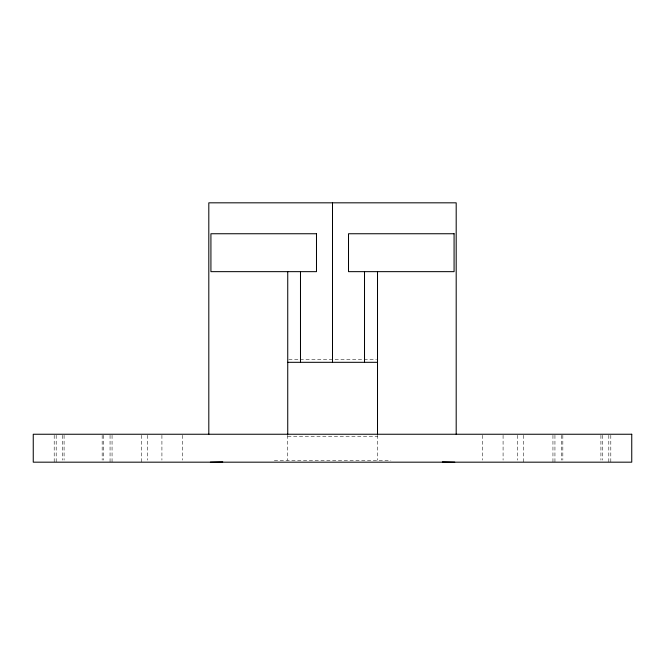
<?xml version="1.0" encoding="UTF-8"?>
<svg xmlns="http://www.w3.org/2000/svg" width="665" height="665" viewBox="0 0 665 665"><rect width="100%" height="100%" fill="white"/><g stroke="black" fill="none" stroke-linecap="round" stroke-linejoin="round"><path stroke-width="0.5" stroke-dasharray="3.33 2.49" d="M274.329 460.529L390.904 460.529M288.768 359.433L299.092 359.433M300.123 359.433L363.065 359.433M364.096 359.433L376.481 359.433M287.737 436.24L377.512 436.24M610.803 435.276L610.803 462.175M608.808 435.276L608.808 462.175M602.332 435.276L602.332 460.105M600.919 435.276L600.919 460.105M562.831 435.276L562.831 460.105M561.418 435.276L561.418 460.105M554.942 435.276L554.942 462.175M552.948 435.276L552.948 462.175M523.53 435.276L523.53 462.175M517.545 435.276L517.545 460.105M503.081 435.276L503.081 460.105M482.632 435.276L482.632 460.105M377.512 435.251L377.512 460.18M287.737 435.251L287.737 460.18M182.368 435.276L182.368 460.105M161.919 435.276L161.919 460.105M147.455 435.276L147.455 460.105M141.47 435.276L141.47 462.175M112.053 435.276L112.053 462.175M110.058 435.276L110.058 462.175M103.582 435.276L103.582 460.105M102.169 435.276L102.169 460.105M64.081 435.276L64.081 460.105M62.668 435.276L62.668 460.105M56.192 435.276L56.192 462.175M54.198 435.276L54.198 462.175"/><path stroke-width="1" d="M210.373 462.175L222.75 461.859M287.737 362.317L377.512 362.317M442.4 461.859L454.76 462.175M456.19 434.245L456.19 202.825L208.81 202.825L208.81 434.245M377.512 271.653L377.512 434.245M364.511 271.653L364.511 362.317M332.5 202.825L332.5 362.317M300.489 271.653L300.489 362.317M287.737 271.653L287.737 434.245M316.49 233.748L210.921 233.748L210.921 271.653L316.49 271.653L316.49 233.748M454.079 233.748L348.51 233.748L348.51 271.653L454.079 271.653L454.079 233.748M631.75 434.245L33.25 434.245L33.25 462.175L631.75 462.175L631.75 434.245"/></g></svg>
